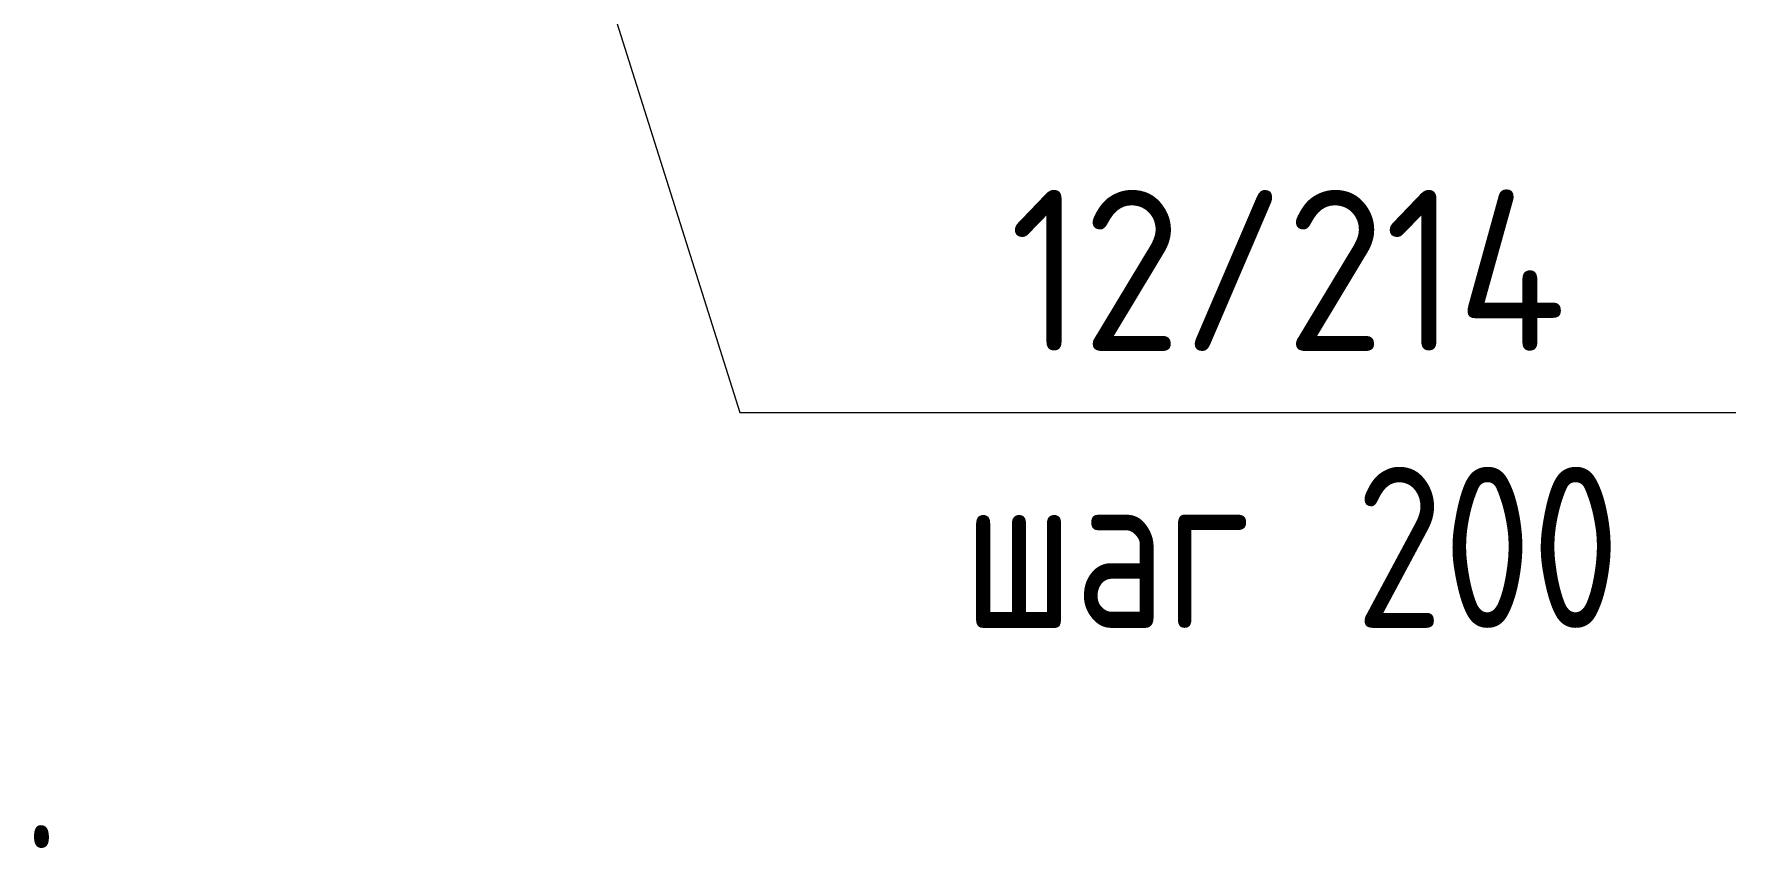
# Model space of a CAD drawing. Header units: millimetres. Extents: x -42469 to 17648, y -5898 to 81170.
# Drawn here: x 3916 to 4577, y 2734 to 3050 of the extents above; entities that cross this region are included whole.
import ezdxf

# ---------------------------------------------------------------- set-up
doc = ezdxf.new("R2010")
doc.units = ezdxf.units.MM
doc.layers.add('AA_Vinoska', color=7, linetype='Continuous', lineweight=9)
doc.layers.add('Gen_Text', color=7, linetype='Continuous', lineweight=9)
doc.styles.add('ISOCPEUR_10', font='isocpeur.ttf', dxfattribs={"width": 0.9, "height": 62.5})
doc.styles.add('ISOCPEUR_11', font='isocpeur.ttf', dxfattribs={"width": 0.8, "height": 62.5})
doc.styles.add('ISOCPEUR_12', font='isocpeur.ttf', dxfattribs={"width": 0.85, "height": 62.5})

# ---------------------------------------------------------------- blocks, each defined once
blk = doc.blocks.new('042_М_Арматуры - Диам длина поз _ Комментарий-3662934-1-1 Армирование')
at = {"layer": 'AA_Vinoska'}
blk.add_line((35634.93, -2802.14), (35984.93, -2802.14), dxfattribs=at)

msp = doc.modelspace()

# ---------------------------------------------------------------- linework, layer by layer
at = {"layer": 'AA_Vinoska'}
for p, q in [((4128.2747, 3098.2629), (4189.9171, 2903.1465)), ((4189.9171, 2903.1465), (4226.5173, 2903.1465))]:
    msp.add_line(p, q, dxfattribs=at)

# ---------------------------------------------------------------- block references
msp.add_blockref('042_М_Арматуры - Диам длина поз _ Комментарий-3662934-1-1 Армирование', (-31408.4102, 5705.2904), dxfattribs=at)

# ---------------------------------------------------------------- texts
at = {"layer": 'AA_Vinoska', "char_height": 62.5, "attachment_point": 1}
for s, insert, width, style in [('12/214', (4294.6583, 2989.4991), 268.765734, 'ISOCPEUR_10'), (' 200', (4396.9437, 2882.0228), 166.751, 'ISOCPEUR_11'), ('шаг', (4276.5583, 2882.0228), 145.907125, 'ISOCPEUR_11')]:
    msp.add_mtext(s, dxfattribs=dict(at, insert=insert, width=width, style=style))
at = {"layer": 'Gen_Text', "insert": (3911.0337, 2796.5937), "char_height": 62.5, "width": 18.739445, "attachment_point": 1, "style": 'ISOCPEUR_12'}
msp.add_mtext('\\fISOCPEUR|b0|i0|c204|p34|;\\W.85;.', dxfattribs=at)

doc.saveas('drawing.dxf')
